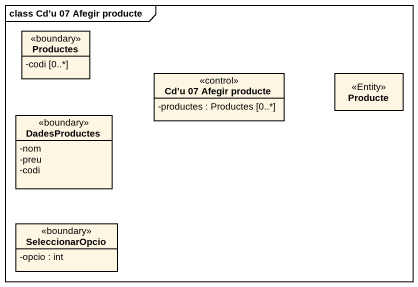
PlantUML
@startuml
mainframe class Cd’u 07 Afegir producte
hide circle
hide empty members
skinparam classAttributeIconSize 0
class Productes <<boundary>> {
  -codi [0..*]
}
class "Cd’u 07 Afegir producte" as Cd_u_07_Afegir_producte <<control>> {
  -productes : Productes [0..*]
}
class Producte <<Entity>>
class DadesProductes <<boundary>> {
  -nom
  -preu
  -codi
}
class SeleccionarOpcio <<boundary>> {
  -opcio : int
}
@enduml
